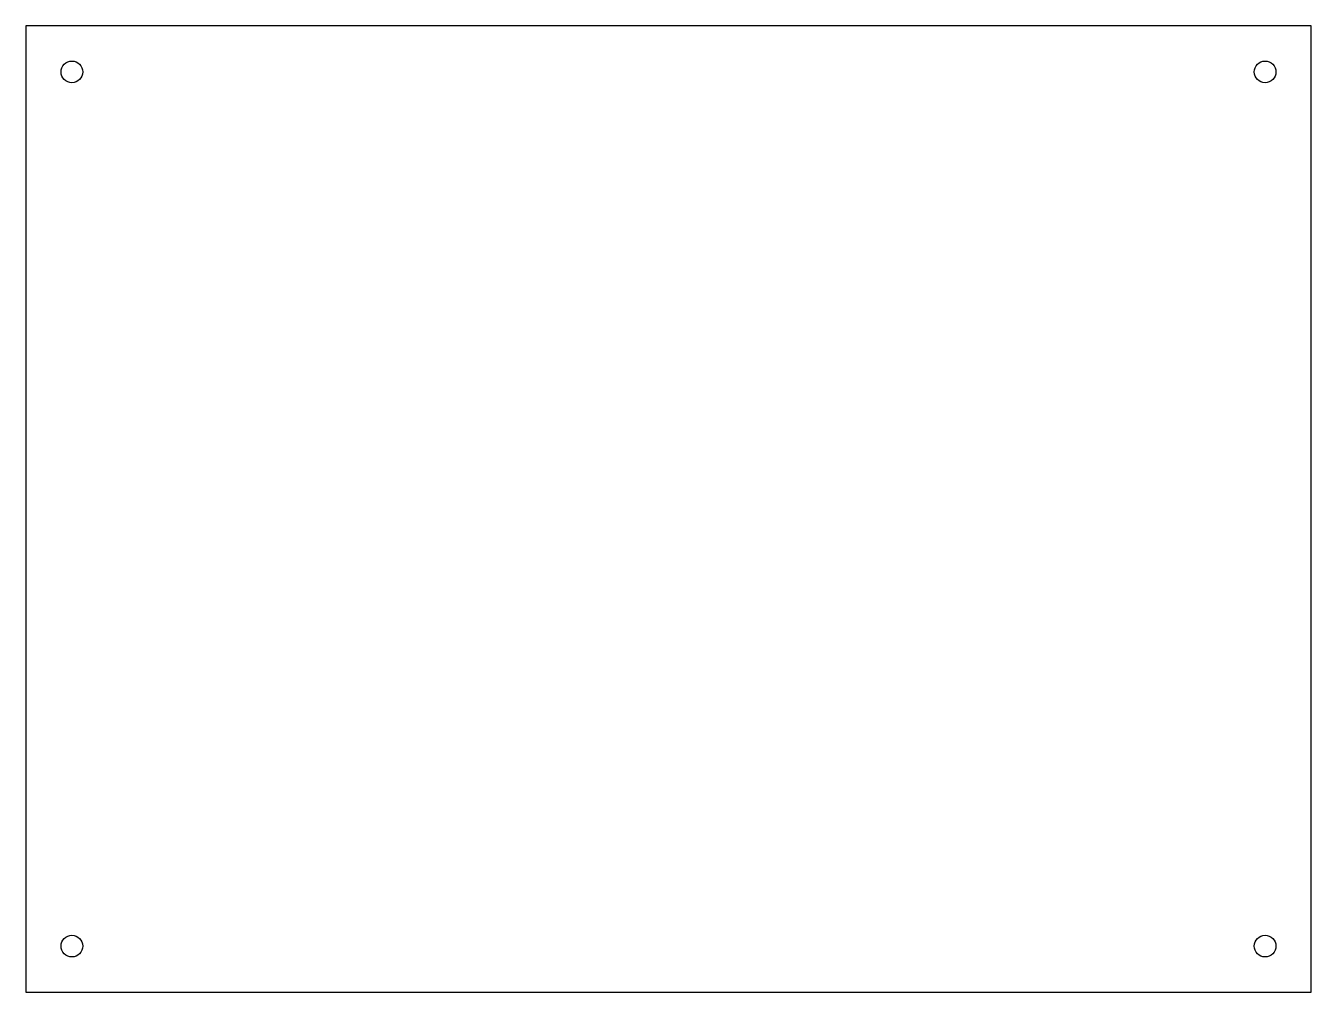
# Model space of a CAD drawing. Header units: millimetres. Extents: x -85 to 85, y -64 to 64.
import ezdxf

# ---------------------------------------------------------------- set-up
doc = ezdxf.new("R2010")
doc.units = ezdxf.units.MM
doc.layers.add('CUTOUTS', color=1, linetype='CONTINUOUS')
doc.layers.add('PERIMETER', color=5, linetype='CONTINUOUS')

msp = doc.modelspace()

# ---------------------------------------------------------------- linework, layer by layer
at = {"layer": 'CUTOUTS'}
for centre in [(-78.5, 57.5), (78.5, 57.5), (-78.5, -57.5), (78.5, -57.5)]:
    msp.add_circle(centre, 1.425, dxfattribs=at)
at = {"layer": 'PERIMETER'}
for p, q in [((84.575, 63.575), (-84.575, 63.575)), ((-84.575, 63.575), (-84.575, -63.575)), ((84.575, -63.575), (84.575, 63.575)), ((-84.575, -63.575), (84.575, -63.575))]:
    msp.add_line(p, q, dxfattribs=at)

doc.saveas('drawing.dxf')
